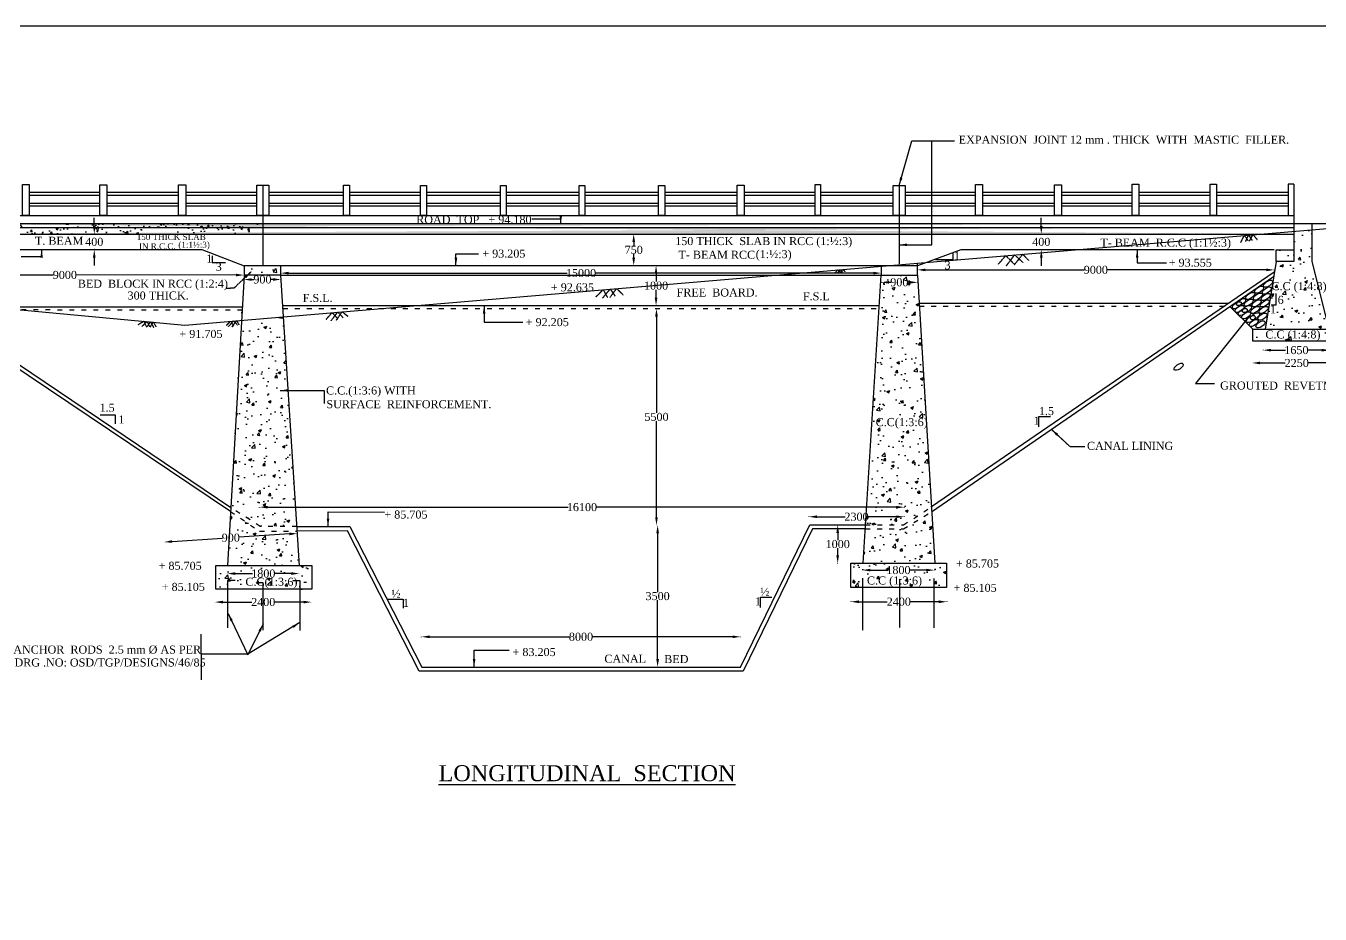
# Model space of a CAD drawing. Header units: millimetres. Extents: x 2632 to 79118, y 1895 to 58358.
# Drawn here: x 19211 to 51545, y 36180 to 58358 of the extents above; entities that cross this region are included whole.
import ezdxf

# ---------------------------------------------------------------- set-up
doc = ezdxf.new("R2010")
doc.units = ezdxf.units.MM
doc.header["$MEASUREMENT"] = 0
doc.linetypes.add('ACAD_ISO03W100', pattern=[30, 12, -18])
doc.linetypes.add('ACAD_ISO04W100', pattern=[30, 24, -3, 0, -3])
for name, color, linetype in [('DIM', 5, 'Continuous'), ('DWG.LINE', 10, 'Continuous'), ('HATCH', 2, 'Continuous'), ('TEXT', 7, 'Continuous')]:
    doc.layers.add(name, color=color, linetype=linetype)
doc.layers.add('DO LINE', color=3, linetype='Continuous', plot=False)
doc.layers.add('TITLE', color=7, linetype='Continuous', lineweight=30)
doc.styles.get("Standard").update_dxf_attribs({"font": 'TIMES.TTF', "height": 200})
doc.dimstyles.get("Standard").update_dxf_attribs({"dimtxt": 200, "dimasz": 200, "dimexe": 0.18, "dimexo": 0.0625, "dimgap": 0.09, "dimtad": 0, "dimtih": 1, "dimtoh": 1, "dimdec": 0, "dimzin": 0, "dimdsep": 46, "dimtxsty": 'Standard', "dimcen": 300, "dimclre": 256, "dimclrt": 4, "dimadec": 0, "dimazin": 0, "dimtfac": 1, "dimtdec": 0, "dimtofl": 0, "dimtmove": 0, "dimatfit": 3, "dimfxl": 5, "dimfxlon": 1, "dimtolj": 1, "dimtzin": 0, "dimarcsym": 0})
pattern_1 = [(50, (0, 0), (717.26, -62.752), [75, -825]), (355, (0, 0), (-138.751, 752.192), [60, -660]), (100.4514, (59.8, -5.2), (578.5094, 689.4395), [63.74, -701.142]), (46.1842, (0, 200), (1067.241, -165.519), [112.5, -1237.5]), (96.6356, (88.9, 186.2), (934.663, 974.118), [95.61, -1051.713]), (351.1842, (0, 200), (934.662, 974.119), [90, -990]), (21, (100, 150), (596.907, -402.619), [75, -825]), (326, (100, 150), (243.315, 725.15), [60, -660]), (71.4514, (149.74, 116.45), (840.2226, 322.5305), [63.74, -701.142]), (37.5, (0, 0), (12.15986, 332.89385), [0, -652, 0, -670, 0, -662.5]), (7.5, (0, 0), (263.0695, 394.4117), [0, -382, 0, -637, 0, -252.5]), (327.5, (-223, 0), (533.8224, -22.5549), [0, -250, 0, -780, 0, -1035]), (317.5, (-323, 0), (583.1862, 100.105), [0, -325, 0, -518, 0, -735])]
pattern_2 = [(50, (0, 0), (502.0821, -43.9265), [52.5, -577.5]), (355, (0, 0), (-97.126, 526.5345), [42, -462]), (100.4514, (41.84, -3.66), (404.9566, 482.6077), [44.618, -490.7995]), (46.1842, (0, 140), (747.0687, -115.8633), [78.75, -866.25]), (96.6356, (62.26, 130.34), (654.264, 681.8825), [66.927, -736.199]), (351.1842, (0, 140), (654.263, 681.883), [63, -693]), (21, (70, 105), (417.835, -281.8332), [52.5, -577.5]), (326, (70, 105), (170.3207, 507.605), [42, -462]), (71.4514, (104.8, 81.5), (588.156, 225.7713), [44.618, -490.7995]), (37.5, (0, 0), (8.5119, 233.0257), [0, -456.4, 0, -469, 0, -463.75]), (7.5, (0, 0), (184.1487, 276.0882), [0, -267.4, 0, -445.9, 0, -176.75]), (327.5, (-156.1, 0), (373.6757, -15.7884), [0, -175, 0, -546, 0, -724.5]), (317.5, (-226.1, 0), (408.2303, 70.0735), [0, -227.5, 0, -362.6, 0, -514.5])]

# ---------------------------------------------------------------- blocks, each defined once
blk = doc.blocks.new('*D6')
at = {"layer": 'Defpoints', "color": 0, "ltscale": 0.2}
for p in [(25578, 52135), (40582, 52185), (40582, 52135)]:
    blk.add_point(p, dxfattribs=at)
at = {"layer": 'DIM', "lineweight": -2, "ltscale": 0.2}
for p, q in [((25578, 52180), (25578, 52185)), ((40582, 52180), (40582, 52185))]:
    blk.add_line(p, q, dxfattribs=at)
at = {"layer": 'DIM', "color": 0, "lineweight": -2, "ltscale": 0.2}
for p, q in [((25778, 52185), (32733, 52185)), ((40382, 52185), (33427, 52185))]:
    blk.add_line(p, q, dxfattribs=at)
at = {"layer": 'DIM', "color": 0, "ltscale": 0.2}
for points in [[(25778, 52218), (25778, 52152), (25578, 52185)], [(40382, 52218), (40382, 52152), (40582, 52185)]]:
    blk.add_solid(points, dxfattribs=at)
at = {"layer": 'DIM', "color": 4, "ltscale": 0.2, "insert": (33080, 52185), "char_height": 200, "attachment_point": 5}
blk.add_mtext('\\A1;15000', dxfattribs=at)
blk = doc.blocks.new('*D7')
at = {"layer": 'Defpoints', "color": 0, "ltscale": 0.2}
for p in [(41484, 52205), (50400, 52266), (50400, 52206)]:
    blk.add_point(p, dxfattribs=at)
at = {"layer": 'DIM', "lineweight": -2, "ltscale": 0.2}
for p, q in [((41484, 52261), (41484, 52266)), ((50400, 52261), (50400, 52266))]:
    blk.add_line(p, q, dxfattribs=at)
at = {"layer": 'DIM', "color": 0, "lineweight": -2, "ltscale": 0.2}
for p, q in [((41684, 52266), (45658, 52266)), ((50200, 52266), (46226, 52266))]:
    blk.add_line(p, q, dxfattribs=at)
at = {"layer": 'DIM', "color": 0, "ltscale": 0.2}
for points in [[(41684, 52299), (41684, 52232), (41484, 52266)], [(50200, 52299), (50200, 52232), (50400, 52266)]]:
    blk.add_solid(points, dxfattribs=at)
at = {"layer": 'DIM', "color": 4, "ltscale": 0.2, "insert": (45942, 52266), "char_height": 200, "attachment_point": 5}
blk.add_mtext('\\A1;9000', dxfattribs=at)
blk = doc.blocks.new('*D8')
at = {"layer": 'Defpoints', "color": 0, "ltscale": 0.2}
for p in [(44579, 53161), (44579, 53161), (44579, 52767)]:
    blk.add_point(p, dxfattribs=at)
at = {"layer": 'DIM', "color": 0, "lineweight": -2, "ltscale": 0.2}
for p, q in [((44579, 53361), (44579, 53561)), ((44579, 52567), (44579, 52367))]:
    blk.add_line(p, q, dxfattribs=at)
at = {"layer": 'DIM', "lineweight": -2, "ltscale": 0.2}
for p, q in [((44579, 53161), (44579, 53161)), ((44579, 52767), (44579, 52767))]:
    blk.add_line(p, q, dxfattribs=at)
at = {"layer": 'DIM', "color": 0, "ltscale": 0.2}
for points in [[(44546, 53361), (44613, 53361), (44579, 53161)], [(44546, 52567), (44613, 52567), (44579, 52767)]]:
    blk.add_solid(points, dxfattribs=at)
at = {"layer": 'DIM', "color": 4, "ltscale": 0.2, "insert": (44579, 52964), "char_height": 200, "attachment_point": 5}
blk.add_mtext('\\A1;400', dxfattribs=at)
blk = doc.blocks.new('*D9')
at = {"layer": 'Defpoints', "color": 0, "ltscale": 0.2}
for p in [(40576, 52044), (41490, 52035), (41490, 51955)]:
    blk.add_point(p, dxfattribs=at)
at = {"layer": 'DIM', "lineweight": -2, "ltscale": 0.2}
for p, q in [((40576, 51960), (40576, 51954)), ((41490, 51960), (41490, 51954))]:
    blk.add_line(p, q, dxfattribs=at)
at = {"layer": 'DIM', "color": 0, "lineweight": -2, "ltscale": 0.2}
for p, q in [((40776, 51955), (40823, 51955)), ((41290, 51955), (41244, 51955))]:
    blk.add_line(p, q, dxfattribs=at)
at = {"layer": 'DIM', "color": 0, "ltscale": 0.2}
for points in [[(40776, 51988), (40776, 51921), (40576, 51955)], [(41290, 51988), (41290, 51921), (41490, 51955)]]:
    blk.add_solid(points, dxfattribs=at)
at = {"layer": 'DIM', "color": 4, "ltscale": 0.2, "insert": (41033, 51955), "char_height": 200, "attachment_point": 5}
blk.add_mtext('\\A1;900', dxfattribs=at)
blk = doc.blocks.new('*D10')
at = {"layer": 'Defpoints', "color": 0, "ltscale": 0.2}
for p in [(25049, 46327), (41158, 46341), (41158, 46327)]:
    blk.add_point(p, dxfattribs=at)
at = {"layer": 'DIM', "lineweight": -2, "ltscale": 0.2}
for p, q in [((25049, 46336), (25049, 46341)), ((41158, 46336), (41158, 46341))]:
    blk.add_line(p, q, dxfattribs=at)
at = {"layer": 'DIM', "color": 0, "lineweight": -2, "ltscale": 0.2}
for p, q in [((25249, 46341), (32757, 46341)), ((40958, 46341), (33450, 46341))]:
    blk.add_line(p, q, dxfattribs=at)
at = {"layer": 'DIM', "color": 0, "ltscale": 0.2}
for points in [[(25249, 46374), (25249, 46308), (25049, 46341)], [(40958, 46374), (40958, 46308), (41158, 46341)]]:
    blk.add_solid(points, dxfattribs=at)
at = {"layer": 'DIM', "color": 4, "ltscale": 0.2, "insert": (33104, 46341), "char_height": 200, "attachment_point": 5}
blk.add_mtext('\\A1;16100', dxfattribs=at)
blk = doc.blocks.new('*D11')
at = {"layer": 'Defpoints', "color": 0, "ltscale": 0.2}
for p in [(38773, 46144), (41154, 46144), (41154, 46101)]:
    blk.add_point(p, dxfattribs=at)
at = {"layer": 'DIM', "lineweight": -2, "ltscale": 0.2}
for p, q in [((38773, 46106), (38773, 46101)), ((41154, 46106), (41154, 46101))]:
    blk.add_line(p, q, dxfattribs=at)
at = {"layer": 'DIM', "color": 0, "lineweight": -2, "ltscale": 0.2}
for p, q in [((38973, 46101), (39676, 46101)), ((40954, 46101), (40250, 46101))]:
    blk.add_line(p, q, dxfattribs=at)
at = {"layer": 'DIM', "color": 0, "ltscale": 0.2}
for points in [[(38973, 46135), (38973, 46068), (38773, 46101)], [(40954, 46135), (40954, 46068), (41154, 46101)]]:
    blk.add_solid(points, dxfattribs=at)
at = {"layer": 'DIM', "color": 4, "ltscale": 0.2, "insert": (39963, 46101), "char_height": 200, "attachment_point": 5}
blk.add_mtext('\\A1;2300', dxfattribs=at)
blk = doc.blocks.new('*D12')
at = {"layer": 'Defpoints', "color": 0, "ltscale": 0.2}
for p in [(39483, 45897), (39493, 45897), (39483, 44940)]:
    blk.add_point(p, dxfattribs=at)
at = {"layer": 'DIM', "lineweight": -2, "ltscale": 0.2}
for p, q in [((39488, 45897), (39493, 45897)), ((39488, 44940), (39493, 44940))]:
    blk.add_line(p, q, dxfattribs=at)
at = {"layer": 'DIM', "color": 0, "lineweight": -2, "ltscale": 0.2}
for p, q in [((39493, 45697), (39493, 45520)), ((39493, 45140), (39493, 45317))]:
    blk.add_line(p, q, dxfattribs=at)
at = {"layer": 'DIM', "color": 0, "ltscale": 0.2}
for points in [[(39459, 45697), (39526, 45697), (39493, 45897)], [(39459, 45140), (39526, 45140), (39493, 44940)]]:
    blk.add_solid(points, dxfattribs=at)
at = {"layer": 'DIM', "color": 4, "ltscale": 0.2, "insert": (39493, 45418), "char_height": 200, "attachment_point": 5}
blk.add_mtext('\\A1;1000', dxfattribs=at)
blk = doc.blocks.new('*D13')
at = {"layer": 'Defpoints', "color": 0, "ltscale": 0.2}
for p in [(40109, 44802), (41911, 44802), (41911, 44769)]:
    blk.add_point(p, dxfattribs=at)
at = {"layer": 'DIM', "lineweight": -2, "ltscale": 0.2}
for p, q in [((40109, 44774), (40109, 44769)), ((41911, 44774), (41911, 44769))]:
    blk.add_line(p, q, dxfattribs=at)
at = {"layer": 'DIM', "color": 0, "lineweight": -2, "ltscale": 0.2}
for p, q in [((40309, 44769), (40738, 44769)), ((41711, 44769), (41283, 44769))]:
    blk.add_line(p, q, dxfattribs=at)
at = {"layer": 'DIM', "color": 0, "ltscale": 0.2}
for points in [[(40309, 44802), (40309, 44736), (40109, 44769)], [(41711, 44802), (41711, 44736), (41911, 44769)]]:
    blk.add_solid(points, dxfattribs=at)
at = {"layer": 'DIM', "color": 4, "ltscale": 0.2, "insert": (41010, 44769), "char_height": 200, "attachment_point": 5}
blk.add_mtext('\\A1;1800', dxfattribs=at)
blk = doc.blocks.new('*D14')
at = {"layer": 'Defpoints', "color": 0, "ltscale": 0.2}
for p in [(39822, 44022), (42217, 44022), (42217, 43979)]:
    blk.add_point(p, dxfattribs=at)
at = {"layer": 'DIM', "lineweight": -2, "ltscale": 0.2}
for p, q in [((39822, 43984), (39822, 43979)), ((42217, 43984), (42217, 43979))]:
    blk.add_line(p, q, dxfattribs=at)
at = {"layer": 'DIM', "color": 0, "lineweight": -2, "ltscale": 0.2}
for p, q in [((40022, 43979), (40733, 43979)), ((42017, 43979), (41307, 43979))]:
    blk.add_line(p, q, dxfattribs=at)
at = {"layer": 'DIM', "color": 0, "ltscale": 0.2}
for points in [[(40022, 44013), (40022, 43946), (39822, 43979)], [(42017, 44013), (42017, 43946), (42217, 43979)]]:
    blk.add_solid(points, dxfattribs=at)
at = {"layer": 'DIM', "color": 4, "ltscale": 0.2, "insert": (41020, 43979), "char_height": 200, "attachment_point": 5}
blk.add_mtext('\\A1;2400', dxfattribs=at)
blk = doc.blocks.new('*D15')
at = {"layer": 'Defpoints', "color": 0, "ltscale": 0.2}
for p in [(34966, 45890), (34994, 45890), (34966, 42349)]:
    blk.add_point(p, dxfattribs=at)
at = {"layer": 'DIM', "lineweight": -2, "ltscale": 0.2}
for p, q in [((34989, 45890), (34994, 45890)), ((34989, 42349), (34994, 42349))]:
    blk.add_line(p, q, dxfattribs=at)
at = {"layer": 'DIM', "color": 0, "lineweight": -2, "ltscale": 0.2}
for p, q in [((34994, 45690), (34994, 44221)), ((34994, 42549), (34994, 44018))]:
    blk.add_line(p, q, dxfattribs=at)
at = {"layer": 'DIM', "color": 0, "ltscale": 0.2}
for points in [[(34961, 45690), (35028, 45690), (34994, 45890)], [(34961, 42549), (35028, 42549), (34994, 42349)]]:
    blk.add_solid(points, dxfattribs=at)
at = {"layer": 'DIM', "color": 4, "ltscale": 0.2, "insert": (34994, 44119), "char_height": 200, "attachment_point": 5}
blk.add_mtext('\\A1;3500', dxfattribs=at)
blk = doc.blocks.new('*D16')
at = {"layer": 'Defpoints', "color": 0, "ltscale": 0.2}
for p in [(34966, 51299), (34966, 51299), (34966, 45890)]:
    blk.add_point(p, dxfattribs=at)
at = {"layer": 'DIM', "lineweight": -2, "ltscale": 0.2}
for p, q in [((34966, 51299), (34966, 51299)), ((34966, 45890), (34966, 45890))]:
    blk.add_line(p, q, dxfattribs=at)
at = {"layer": 'DIM', "color": 0, "lineweight": -2, "ltscale": 0.2}
for p, q in [((34966, 51099), (34966, 48696)), ((34966, 46090), (34966, 48492))]:
    blk.add_line(p, q, dxfattribs=at)
at = {"layer": 'DIM', "color": 0, "ltscale": 0.2}
for points in [[(34932, 51099), (34999, 51099), (34966, 51299)], [(34932, 46090), (34999, 46090), (34966, 45890)]]:
    blk.add_solid(points, dxfattribs=at)
at = {"layer": 'DIM', "color": 4, "ltscale": 0.2, "insert": (34966, 48594), "char_height": 200, "attachment_point": 5}
blk.add_mtext('\\A1;5500', dxfattribs=at)
blk = doc.blocks.new('*D17')
at = {"layer": 'Defpoints', "color": 0, "ltscale": 0.2}
for p in [(29095, 43078), (37066, 43104), (37066, 43078)]:
    blk.add_point(p, dxfattribs=at)
at = {"layer": 'DIM', "lineweight": -2, "ltscale": 0.2}
for p, q in [((29095, 43099), (29095, 43104)), ((37066, 43099), (37066, 43104))]:
    blk.add_line(p, q, dxfattribs=at)
at = {"layer": 'DIM', "color": 0, "lineweight": -2, "ltscale": 0.2}
for p, q in [((29295, 43104), (32799, 43104)), ((36866, 43104), (33362, 43104))]:
    blk.add_line(p, q, dxfattribs=at)
at = {"layer": 'DIM', "color": 0, "ltscale": 0.2}
for points in [[(29295, 43137), (29295, 43070), (29095, 43104)], [(36866, 43137), (36866, 43070), (37066, 43104)]]:
    blk.add_solid(points, dxfattribs=at)
at = {"layer": 'DIM', "color": 4, "ltscale": 0.2, "insert": (33080, 43104), "char_height": 200, "attachment_point": 5}
blk.add_mtext('\\A1;8000', dxfattribs=at)
blk = doc.blocks.new('*D18')
at = {"layer": 'Defpoints', "color": 0, "ltscale": 0.2}
for p in [(23934, 43962), (26348, 43971), (26348, 43962)]:
    blk.add_point(p, dxfattribs=at)
at = {"layer": 'DIM', "lineweight": -2, "ltscale": 0.2}
for p, q in [((23934, 43966), (23934, 43971)), ((26348, 43966), (26348, 43971))]:
    blk.add_line(p, q, dxfattribs=at)
at = {"layer": 'DIM', "color": 0, "lineweight": -2, "ltscale": 0.2}
for p, q in [((24134, 43971), (24854, 43971)), ((26148, 43971), (25428, 43971))]:
    blk.add_line(p, q, dxfattribs=at)
at = {"layer": 'DIM', "color": 0, "ltscale": 0.2}
for points in [[(24134, 44004), (24134, 43937), (23934, 43971)], [(26148, 44004), (26148, 43937), (26348, 43971)]]:
    blk.add_solid(points, dxfattribs=at)
at = {"layer": 'DIM', "color": 4, "ltscale": 0.2, "insert": (25141, 43971), "char_height": 200, "attachment_point": 5}
blk.add_mtext('\\A1;2400', dxfattribs=at)
blk = doc.blocks.new('*D19')
at = {"layer": 'Defpoints', "color": 0, "ltscale": 0.2}
for p in [(34955, 52369), (34955, 52369), (34955, 51373)]:
    blk.add_point(p, dxfattribs=at)
at = {"layer": 'DIM', "lineweight": -2, "ltscale": 0.2}
for p, q in [((34955, 52369), (34955, 52369)), ((34955, 51373), (34955, 51373))]:
    blk.add_line(p, q, dxfattribs=at)
at = {"layer": 'DIM', "color": 0, "lineweight": -2, "ltscale": 0.2}
for p, q in [((34955, 52169), (34955, 51973)), ((34955, 51573), (34955, 51769))]:
    blk.add_line(p, q, dxfattribs=at)
at = {"layer": 'DIM', "color": 0, "ltscale": 0.2}
for points in [[(34922, 52169), (34988, 52169), (34955, 52369)], [(34922, 51573), (34988, 51573), (34955, 51373)]]:
    blk.add_solid(points, dxfattribs=at)
at = {"layer": 'DIM', "color": 4, "ltscale": 0.2, "insert": (34955, 51871), "char_height": 200, "attachment_point": 5}
blk.add_mtext('\\A1;1000', dxfattribs=at)
blk = doc.blocks.new('*D20')
at = {"layer": 'Defpoints', "color": 0, "ltscale": 0.2}
for p in [(34397, 53161), (34955, 53161), (34955, 52369)]:
    blk.add_point(p, dxfattribs=at)
at = {"layer": 'DIM', "lineweight": -2, "ltscale": 0.2}
for p, q in [((34402, 53161), (34396, 53161)), ((34402, 52369), (34396, 52369))]:
    blk.add_line(p, q, dxfattribs=at)
at = {"layer": 'DIM', "color": 0, "lineweight": -2, "ltscale": 0.2}
for p, q in [((34397, 52961), (34397, 52867)), ((34397, 52569), (34397, 52663))]:
    blk.add_line(p, q, dxfattribs=at)
at = {"layer": 'DIM', "color": 0, "ltscale": 0.2}
for points in [[(34363, 52961), (34430, 52961), (34397, 53161)], [(34363, 52569), (34430, 52569), (34397, 52369)]]:
    blk.add_solid(points, dxfattribs=at)
at = {"layer": 'DIM', "color": 4, "ltscale": 0.2, "insert": (34397, 52765), "char_height": 200, "attachment_point": 5}
blk.add_mtext('\\A1;750', dxfattribs=at)
blk = doc.blocks.new('*D21')
at = {"layer": 'Defpoints', "color": 0, "ltscale": 0.2}
for p in [(50120, 50268), (51787, 50268), (51787, 50261)]:
    blk.add_point(p, dxfattribs=at)
at = {"layer": 'DIM', "lineweight": -2, "ltscale": 0.2}
for p, q in [((50120, 50266), (50120, 50261)), ((51787, 50266), (51787, 50261))]:
    blk.add_line(p, q, dxfattribs=at)
at = {"layer": 'DIM', "color": 0, "lineweight": -2, "ltscale": 0.2}
for p, q in [((50320, 50261), (50680, 50261)), ((51587, 50261), (51226, 50261))]:
    blk.add_line(p, q, dxfattribs=at)
at = {"layer": 'DIM', "color": 0, "ltscale": 0.2}
for points in [[(50320, 50294), (50320, 50227), (50120, 50261)], [(51587, 50294), (51587, 50227), (51787, 50261)]]:
    blk.add_solid(points, dxfattribs=at)
at = {"layer": 'DIM', "color": 4, "ltscale": 0.2, "insert": (50953, 50261), "char_height": 200, "attachment_point": 5}
blk.add_mtext('\\A1;1650', dxfattribs=at)
blk = doc.blocks.new('*D22')
at = {"layer": 'Defpoints', "color": 0, "ltscale": 0.2}
for p in [(49845, 50063), (52076, 50063), (52076, 49941)]:
    blk.add_point(p, dxfattribs=at)
at = {"layer": 'DIM', "lineweight": -2, "ltscale": 0.2}
for p, q in [((49845, 49946), (49845, 49941)), ((52076, 49946), (52076, 49941))]:
    blk.add_line(p, q, dxfattribs=at)
at = {"layer": 'DIM', "color": 0, "lineweight": -2, "ltscale": 0.2}
for p, q in [((50045, 49941), (50674, 49941)), ((51876, 49941), (51248, 49941))]:
    blk.add_line(p, q, dxfattribs=at)
at = {"layer": 'DIM', "color": 0, "ltscale": 0.2}
for points in [[(50045, 49975), (50045, 49908), (49845, 49941)], [(51876, 49975), (51876, 49908), (52076, 49941)]]:
    blk.add_solid(points, dxfattribs=at)
at = {"layer": 'DIM', "color": 4, "ltscale": 0.2, "insert": (50961, 49941), "char_height": 200, "attachment_point": 5}
blk.add_mtext('\\A1;2250', dxfattribs=at)
blk = doc.blocks.new('*D23')
at = {"layer": 'Defpoints', "color": 0, "ltscale": 0.2}
for p in [(25993, 45684), (25993, 45684), (22667, 45470)]:
    blk.add_point(p, dxfattribs=at)
at = {"layer": 'DIM', "color": 0, "lineweight": -2, "ltscale": 0.2}
for p, q in [((25794, 45671), (24540, 45591)), ((22866, 45483), (24120, 45564))]:
    blk.add_line(p, q, dxfattribs=at)
at = {"layer": 'DIM', "lineweight": -2, "ltscale": 0.2}
for p, q in [((25993, 45684), (25993, 45684)), ((22667, 45470), (22667, 45470))]:
    blk.add_line(p, q, dxfattribs=at)
at = {"layer": 'DIM', "color": 0, "ltscale": 0.2}
for points in [[(25791, 45705), (25796, 45638), (25993, 45684)], [(22864, 45516), (22869, 45450), (22667, 45470)]]:
    blk.add_solid(points, dxfattribs=at)
at = {"layer": 'DIM', "color": 4, "ltscale": 0.2, "insert": (24330, 45577), "char_height": 200, "attachment_point": 5}
blk.add_mtext('\\A1;900', dxfattribs=at)
blk = doc.blocks.new('*D24')
at = {"layer": 'Defpoints', "color": 0, "ltscale": 0.2}
for p in [(20920, 53161), (21078, 53161), (21078, 52771)]:
    blk.add_point(p, dxfattribs=at)
at = {"layer": 'DIM', "color": 0, "lineweight": -2, "ltscale": 0.2}
for p, q in [((20920, 53361), (20920, 53561)), ((20920, 52571), (20920, 52371))]:
    blk.add_line(p, q, dxfattribs=at)
at = {"layer": 'DIM', "lineweight": -2, "ltscale": 0.2}
for p, q in [((20925, 53161), (20920, 53161)), ((20925, 52771), (20920, 52771))]:
    blk.add_line(p, q, dxfattribs=at)
at = {"layer": 'DIM', "color": 0, "ltscale": 0.2}
for points in [[(20887, 53361), (20953, 53361), (20920, 53161)], [(20887, 52571), (20953, 52571), (20920, 52771)]]:
    blk.add_solid(points, dxfattribs=at)
at = {"layer": 'DIM', "color": 4, "ltscale": 0.2, "insert": (20920, 52966), "char_height": 200, "attachment_point": 5}
blk.add_mtext('\\A1;400', dxfattribs=at)
blk = doc.blocks.new('*D25')
at = {"layer": 'Defpoints', "color": 0, "ltscale": 0.2}
for p in [(24242, 44704), (26043, 44704), (26043, 44683)]:
    blk.add_point(p, dxfattribs=at)
at = {"layer": 'DIM', "lineweight": -2, "ltscale": 0.2}
for p, q in [((24242, 44688), (24242, 44682)), ((26043, 44688), (26043, 44682))]:
    blk.add_line(p, q, dxfattribs=at)
at = {"layer": 'DIM', "color": 0, "lineweight": -2, "ltscale": 0.2}
for p, q in [((24442, 44683), (24870, 44683)), ((25843, 44683), (25415, 44683))]:
    blk.add_line(p, q, dxfattribs=at)
at = {"layer": 'DIM', "color": 0, "ltscale": 0.2}
for points in [[(24442, 44716), (24442, 44649), (24242, 44683)], [(25843, 44716), (25843, 44649), (26043, 44683)]]:
    blk.add_solid(points, dxfattribs=at)
at = {"layer": 'DIM', "color": 4, "ltscale": 0.2, "insert": (25143, 44683), "char_height": 200, "attachment_point": 5}
blk.add_mtext('\\A1;1800', dxfattribs=at)
blk = doc.blocks.new('*D105')
at = {"layer": 'Defpoints', "color": 0, "ltscale": 0.2}
for p in [(15708, 52142), (24662, 52136), (24662, 52136)]:
    blk.add_point(p, dxfattribs=at)
at = {"layer": 'DIM', "lineweight": -2, "ltscale": 0.2}
for p, q in [((15708, 52142), (15708, 52141)), ((24662, 52136), (24662, 52136))]:
    blk.add_line(p, q, dxfattribs=at)
at = {"layer": 'DIM', "color": 0, "lineweight": -2, "ltscale": 0.2}
for p, q in [((15908, 52141), (19901, 52139)), ((24462, 52136), (20469, 52139))]:
    blk.add_line(p, q, dxfattribs=at)
at = {"layer": 'DIM', "color": 0, "ltscale": 0.2}
for points in [[(15908, 52175), (15908, 52108), (15708, 52142)], [(24462, 52169), (24462, 52103), (24662, 52136)]]:
    blk.add_solid(points, dxfattribs=at)
at = {"layer": 'DIM', "color": 4, "ltscale": 0.2, "insert": (20185, 52139), "char_height": 200, "attachment_point": 5}
blk.add_mtext('\\A1;9000', dxfattribs=at)
blk = doc.blocks.new('*D106')
at = {"layer": 'Defpoints', "color": 0, "linetype": 'ACAD_ISO04W100', "ltscale": 0.2}
for p in [(24656, 52024), (25585, 52026), (25585, 52026)]:
    blk.add_point(p, dxfattribs=at)
at = {"layer": 'DIM', "lineweight": -2, "ltscale": 0.2}
blk.add_line((24656, 52024), (24656, 52023), dxfattribs=at)
at = {"layer": 'DIM', "color": 0, "linetype": 'ACAD_ISO04W100', "lineweight": -2, "ltscale": 0.2}
for p, q in [((24856, 52024), (24910, 52024)), ((25385, 52025), (25331, 52025))]:
    blk.add_line(p, q, dxfattribs=at)
at = {"layer": 'DIM', "linetype": 'ACAD_ISO04W100', "lineweight": -2, "ltscale": 0.2}
blk.add_line((25585, 52026), (25585, 52026), dxfattribs=at)
at = {"layer": 'DIM', "color": 0, "linetype": 'ACAD_ISO04W100', "ltscale": 0.2}
for points in [[(25385, 52059), (25385, 51992), (25585, 52026)], [(24856, 52057), (24856, 51991), (24656, 52024)]]:
    blk.add_solid(points, dxfattribs=at)
at = {"layer": 'DIM', "color": 4, "linetype": 'ACAD_ISO04W100', "ltscale": 0.2, "insert": (25121, 52025), "char_height": 200, "attachment_point": 5}
blk.add_mtext('\\A1;900', dxfattribs=at)

msp = doc.modelspace()

# ---------------------------------------------------------------- hatches: boundary and pattern name
at = {"layer": 'HATCH', "ltscale": 0.2}
h = msp.add_hatch(dxfattribs=at)
h.set_pattern_fill('AR-CONC', color=256, scale=70, style=0)
h.set_pattern_definition(pattern_2)
edge = h.paths.add_edge_path()
edge.add_line((15224.9, 53420.3), (50873.9, 53420.3))
edge.add_line((15224.9, 53326.9), (50888.7, 53326.9))
edge.add_line((15224.9, 53161.1), (50888.7, 53161.1))
h = msp.add_hatch(dxfattribs=at)
h.set_pattern_fill('AR-CONC', color=256, scale=70, style=0)
h.set_pattern_definition(pattern_2)
h.paths.add_polyline_path([(25131.2, 53420.3), (15232.4, 53420.3), (15232.4, 53326.9), (25131.2, 53326.9)])
h.paths.add_polyline_path([(25131.2, 53326.9), (15232.4, 53326.9), (15232.4, 53161.1), (25131.2, 53161.1)])
h = msp.add_hatch(dxfattribs=at)
h.set_pattern_fill('AR-CONC', color=256, scale=100, style=0)
h.set_pattern_definition(pattern_1)
h.paths.add_polyline_path([(51335.7, 53268.3), (50888.7, 53230.5), (50888.7, 52478.1), (50443.5, 52478.1), (50171.4, 50782.9), (51760.6, 50782.9), (51335.7, 52474.3)])
h.paths.add_polyline_path([(50888.7, 52770.3), (50443.5, 52770.3), (50443.5, 52478.1), (50888.7, 52478.1)], flags=17)
h.paths.add_polyline_path([(52058.5, 50782.9), (49862.1, 50782.9), (49862.1, 50482.7), (52058.5, 50482.7)])
h.paths.add_polyline_path([(50111.5, 50423.5), (51590.9, 50423.5), (51590.9, 50825.8), (50111.5, 50825.8)], flags=9)
h = msp.add_hatch(dxfattribs=at)
h.set_pattern_fill('AR-CONC', color=256, scale=100, style=0)
h.set_pattern_definition(pattern_1)
h.paths.add_polyline_path([(25577.9, 52369.5), (24662.3, 52369.5, 0.4142136), (24661.9, 52369.1), (24661.9, 52136), (25577.9, 52136)], flags=16)
h.paths.add_polyline_path([(25577.9, 52136), (25577.9, 52369.5), (24662.3, 52369.5, 0.4142136), (24661.9, 52369.1), (24661.9, 52123.9), (24598.2, 51008.8), (25644.7, 51097.2)], flags=17)
h.paths.add_polyline_path([(25577.9, 52136), (25577.9, 52369.5), (24662.3, 52369.5, 0.4142136), (24661.9, 52369.1), (24661.9, 52123.9), (24331.5, 46335.3), (25061.6, 45857.7), (25982, 45857.7)])
h.paths.add_polyline_path([(26044.9, 44881.6), (25989.4, 45743), (25049.2, 45739.8), (24325.8, 46233.9), (24248.6, 44881.6)])
h.paths.add_polyline_path([(26353.5, 44293.9), (26353.5, 44881.6), (23960.1, 44881.6), (23960.1, 44293.9)])
h.paths.add_polyline_path([(24069.6, 45729.1), (24590.4, 45729.1), (24590.4, 45425.1), (24069.6, 45425.1)], flags=9)
h.paths.add_polyline_path([(24819.8, 44834.4), (25465.3, 44834.4), (25465.3, 44530.9), (24819.8, 44530.9)], flags=24)
h.paths.add_polyline_path([(24628.7, 44248), (26034.3, 44248), (26034.3, 44650.3), (24628.7, 44650.3)], flags=9)
h = msp.add_hatch(dxfattribs=at)
h.set_pattern_fill('AR-CONC', color=256, scale=100, style=0)
h.set_pattern_definition(pattern_1)
h.paths.add_polyline_path([(40187.3, 45896.9), (41140, 45896.9), (41833.2, 46348.4), (41484.4, 52135), (40581.9, 52135)])
h.paths.add_polyline_path([(40772.9, 52106.6), (41293.6, 52106.6), (41293.6, 51802.6), (40772.9, 51802.6)], flags=24)
h.paths.add_polyline_path([(39626.5, 46253.1), (40300.3, 46253.1), (40300.3, 45949.6), (39626.5, 45949.6)], flags=9)
h.paths.add_polyline_path([(40374.3, 48234.2), (41780, 48234.2), (41780, 48636.5), (40374.3, 48636.5)], flags=24)
h = msp.add_hatch(dxfattribs=at)
h.set_pattern_fill('AR-CONC', color=256, scale=100, style=0)
h.set_pattern_definition(pattern_1)
h.paths.add_polyline_path([(41917.7, 44946.6), (41840.5, 46228), (41135.6, 45798.1), (40181.1, 45798.1), (40127.2, 44946.6)])
h.paths.add_polyline_path([(42210.7, 44331.1), (42210.7, 44946.6), (39822.3, 44946.6), (39822.3, 44331.1)])
h.paths.add_polyline_path([(40687.6, 44920.8), (41333.1, 44920.8), (41333.1, 44617.4), (40687.6, 44617.4)], flags=24)

# ---------------------------------------------------------------- linework, layer by layer
at = {"layer": 'DIM', "ltscale": 0.2}
for points in [[(23589.5, 42667), (23589.5, 43168)], [(23589.5, 42667), (23589.5, 42030)]]:
    msp.add_lwpolyline(points, dxfattribs=at)
at = {"layer": 'DO LINE', "linetype": 'ACAD_ISO03W100', "ltscale": 10}
for points in [[(16998.4, 51272.9), (24613.2, 51271)], [(25631.8, 51298), (40529, 51299.4)], [(41531.1, 51359.9), (49160.6, 51359)], [(25982, 45857.7), (25061.6, 45857.7), (24331.5, 46335.3)], [(40187.3, 45896.9), (41140, 45896.9), (41833.2, 46348.4)], [(24325.8, 46233.9), (25049.2, 45739.8), (25989.4, 45743)], [(40181.1, 45798.1), (41135.6, 45798.1), (41840.5, 46228)]]:
    msp.add_lwpolyline(points, dxfattribs=at)
at = {"layer": 'DWG.LINE', "ltscale": 0.2}
for points in [[(19125.5, 54393.4), (19290.4, 54393.4), (19290.4, 53619.3), (19125.5, 53619.3)], [(21056, 54390.2), (21232.6, 54390.2), (21232.6, 53619.3), (21056, 53619.3)], [(23022, 54392.6), (23203.3, 54392.6), (23203.3, 53619.3), (23022, 53619.3)], [(24980.7, 54380.6), (25281.6, 54380.6), (25281.6, 53619.3), (24980.7, 53619.3)], [(27149.6, 54384.3), (27295, 54384.3), (27295, 53619.3), (27149.6, 53619.3)], [(29067, 54374.3), (29221.9, 54374.3), (29221.9, 53619.3), (29067, 53619.3)], [(31066.1, 54370.6), (31207.4, 54370.6), (31207.4, 53619.3), (31066.1, 53619.3)], [(33029.9, 54372.1), (33177.7, 54372.1), (33177.7, 53619.3), (33029.9, 53619.3)], [(35014.8, 54375.4), (35170.2, 54375.4), (35170.2, 53619.3), (35014.8, 53619.3)], [(36983, 54378.7), (37152.8, 54378.7), (37152.8, 53619.3), (36983, 53619.3)], [(38926.4, 54398.4), (39065.1, 54398.4), (39065.1, 53619.3), (38926.4, 53619.3)], [(40876.3, 54375.2), (41175.5, 54375.2), (41175.5, 53619.3), (40876.3, 53619.3)], [(42935.6, 54393.4), (43114.1, 54393.4), (43114.1, 53619.3), (42935.6, 53619.3)], [(44908.3, 54389), (45080.5, 54389), (45080.5, 53619.3), (44908.3, 53619.3)], [(46850.7, 54405.9), (47016.6, 54405.9), (47016.6, 53619.3), (46850.7, 53619.3)], [(48796.1, 54409.6), (48959.4, 54409.6), (48959.4, 53619.3), (48796.1, 53619.3)], [(49862.1, 50782.9), (52058.5, 50782.9), (52058.5, 50482.7), (49862.1, 50482.7)], [(39822.3, 44946.6), (42210.7, 44946.6), (42210.7, 44331.1), (39822.3, 44331.1)], [(23960.1, 44881.6), (26353.5, 44881.6), (26353.5, 44293.9), (23960.1, 44293.9)]]:
    msp.add_lwpolyline(points, close=True, dxfattribs=at)
for points in [[(25131.2, 54380.6), (25131.2, 52355.4)], [(41025.9, 54375.2), (41025.9, 52414.4)], [(50888.7, 54404.2), (50888.7, 52478.1), (50443.5, 52478.1), (50443.5, 52770.3), (50888.7, 52770.3)], [(50888.7, 54404.2), (50749.7, 54404.2), (50749.7, 53619.3)], [(19290.4, 54206.4), (21056, 54206.4)], [(19290.4, 54132.2), (21056, 54132.2)], [(21232.6, 54206.4), (23022, 54206.4)], [(21232.6, 54132.2), (23022, 54132.2)], [(23203.3, 54206.4), (24980.7, 54206.4)], [(23203.3, 54132.2), (24980.7, 54132.2)], [(25281.6, 54206.4), (27149.6, 54206.4)], [(25281.6, 54132.2), (27149.6, 54132.2)], [(27295, 54206.4), (29067, 54206.4)], [(27295, 54132.2), (29067, 54132.2)], [(29221.9, 54206.4), (31066.1, 54206.4)], [(29221.9, 54132.2), (31066.1, 54132.2)], [(31207.4, 54206.4), (33029.9, 54206.4)], [(31207.4, 54132.2), (33029.9, 54132.2)], [(33177.7, 54206.4), (35014.8, 54206.4)], [(33177.7, 54132.2), (35014.8, 54132.2)], [(35170.2, 54206.4), (36983, 54206.4)], [(35170.2, 54132.2), (36983, 54132.2)], [(37152.8, 54206.4), (38926.4, 54206.4)], [(37152.8, 54132.2), (38926.4, 54132.2)], [(39065.1, 54206.4), (40876.3, 54206.4)], [(39065.1, 54132.2), (40876.3, 54132.2)], [(41175.5, 54206.4), (42935.6, 54206.4)], [(41175.5, 54132.2), (42935.6, 54132.2)], [(43114.1, 54206.4), (44908.3, 54206.4)], [(43114.1, 54132.2), (44908.3, 54132.2)], [(45080.5, 54206.4), (46850.7, 54206.4)], [(45080.5, 54132.2), (46850.7, 54132.2)], [(47016.6, 54206.4), (48796.1, 54206.4)], [(47016.6, 54132.2), (48796.1, 54132.2)], [(48959.4, 54206.4), (50749.7, 54206.4)], [(48959.4, 54132.2), (50749.7, 54132.2)], [(19290.4, 53932), (21056, 53932)], [(19290.4, 53863.5), (21056, 53863.5)], [(21232.6, 53932), (23022, 53932)], [(21232.6, 53863.5), (23022, 53863.5)], [(23203.3, 53932), (24980.7, 53932)], [(23203.3, 53863.5), (24980.7, 53863.5)], [(25281.6, 53932), (27149.6, 53932)], [(25281.6, 53863.5), (27149.6, 53863.5)], [(27295, 53932), (29067, 53932)], [(27295, 53863.5), (29067, 53863.5)], [(29221.9, 53932), (31066.1, 53932)], [(29221.9, 53863.5), (31066.1, 53863.5)], [(31207.4, 53932), (33029.9, 53932)], [(31207.4, 53863.5), (33029.9, 53863.5)], [(33177.7, 53932), (35014.8, 53932)], [(33177.7, 53863.5), (35014.8, 53863.5)], [(35170.2, 53932), (36983, 53932)], [(35170.2, 53863.5), (36983, 53863.5)], [(37152.8, 53932), (38926.4, 53932)], [(37152.8, 53863.5), (38926.4, 53863.5)], [(39065.1, 53932), (40876.3, 53932)], [(39065.1, 53863.5), (40876.3, 53863.5)], [(41175.5, 53932), (42935.6, 53932)], [(41175.5, 53863.5), (42935.6, 53863.5)], [(43114.1, 53932), (44908.3, 53932)], [(43114.1, 53863.5), (44908.3, 53863.5)], [(45080.5, 53932), (46850.7, 53932)], [(45080.5, 53863.5), (46850.7, 53863.5)], [(47016.6, 53932), (48796.1, 53932)], [(47016.6, 53863.5), (48796.1, 53863.5)], [(48959.4, 53932), (50749.7, 53932)], [(48959.4, 53863.5), (50749.7, 53863.5)], [(6560.4, 49692.5), (8203.9, 49692.5), (13141.9, 50123.7), (18267.8, 51345.2), (23182.6, 50889.1), (55858.5, 53650.5)], [(15224.9, 53619.3), (50888.7, 53619.3)], [(15224.9, 53420.3), (50873.9, 53420.3)], [(50873.9, 53420.3), (58852, 53420.3)], [(51335.7, 53420.3), (51335.7, 52474.3), (51760.6, 50782.9)], [(15224.9, 53326.9), (50888.7, 53326.9)], [(15224.9, 53161.1), (50888.7, 53161.1)], [(15232.4, 52770.6), (23610.2, 52770.6), (24661.9, 52362.5)], [(40581.9, 52369.5), (40581.9, 52135), (41484.4, 52135), (41484.4, 52432.3)], [(50443.5, 52478.1), (50171.4, 50783)], [(15708.4, 52141.6), (24331.5, 46335.3)], [(25577.9, 52136), (24661.9, 52136)], [(26045.1, 44878.5), (25577.9, 52136), (25577.9, 52369.5)], [(25577.9, 52135), (40599.6, 52135)], [(40127.1, 44944.7), (40581.9, 52135)], [(41484.4, 52135), (41918.1, 44939.8)], [(50399.9, 52206.4), (41833.2, 46348.4)], [(41840.5, 46228), (50383.4, 52103.8)], [(24325.8, 46233.9), (15733.2, 51997.8)], [(41526.8, 51432.1), (49248.9, 51432.1)], [(50436.7, 51673.9), (50436.7, 51387.4), (50320.2, 51387.4)], [(16890.9, 51345.3), (24617.4, 51344.7)], [(25626.9, 51373.9), (40533.6, 51372.2)], [(49286.4, 51349.3), (49862.1, 50782.9)], [(21067, 48646), (21442, 48646), (21442, 48418)], [(44522, 48349), (44522, 48601.5), (44807.5, 48601.5)], [(25982, 45857.7), (27304, 45857.7), (29103.7, 42349.4), (37062.2, 42349.4), (38797.9, 45896.7), (40187.3, 45896.9)], [(40181.1, 45798.1), (38859.4, 45798.1), (37127.9, 42246.2), (29034.6, 42246.2), (27242.2, 45747), (25989.4, 45743)], [(24442, 44510), (24249, 44510), (24249, 43325)], [(25009, 44460.5), (25134.5, 44460.5), (25134.5, 43270.5)], [(25879, 44508.5), (26056.5, 44508.5), (26056.5, 43261.5)], [(28258, 44045), (28633, 44045), (28633, 43817)], [(37560.5, 43838), (37560.5, 44090.5), (37846, 44090.5)]]:
    msp.add_lwpolyline(points, dxfattribs=at)
msp.add_lwpolyline([(50396.6, 52767), (42571, 52767), (41486.5, 52369.5), (24662.3, 52369.5, 0.4142136), (24661.9, 52369.1), (24661.9, 52123.9), (24248.6, 44881.9)], format="xyb", dxfattribs=at)
at = {"layer": 'DWG.LINE', "linetype": 'ACAD_ISO04W100', "ltscale": 0.2}
for points in [[(23862.2, 52614.5), (23862.2, 52452.3), (24198, 52452.3)], [(41934.3, 52527.4), (42379.9, 52527.4), (42379.9, 52682.1)], [(40113.1, 44570.4), (40113.1, 43264.4)], [(41033.7, 44552.5), (41033.7, 43514.8), (41033.7, 43330.2)], [(41897.3, 44561), (41897.3, 43323.2)]]:
    msp.add_lwpolyline(points, dxfattribs=at)
at = {"layer": 'HATCH', "linetype": 'ACAD_ISO04W100', "ltscale": 0.2}
for points in [[(49563.6, 52947.6), (49654.5, 53126.2), (49743, 52997)], [(49686.5, 52974.2), (49758.8, 53135), (49850.7, 52997)], [(49778.9, 52986.2), (49870.8, 53144.5), (49970.4, 53023.1)], [(43498.7, 52399.6), (43691.4, 52622.3), (43913.8, 52399.6)], [(43708.5, 52368.4), (43912.5, 52641), (44123.6, 52446.4)], [(43913.8, 52399.6), (44116.4, 52658.2), (44262, 52497.7)], [(39433.9, 52196.7), (39491.1, 52267.3), (39568.1, 52204.9)], [(39500.6, 52195.9), (39553.1, 52272.6), (39611.3, 52210.8)], [(39584.6, 52209.3), (39625.6, 52278.7), (39677.2, 52214.8)], [(33457.9, 51594.6), (33635.5, 51772.5), (33741.9, 51575.4)], [(33616.5, 51558.8), (33809.2, 51787.2), (33935, 51606.1)], [(33803.3, 51576.7), (33971, 51800.8), (34130.7, 51643.1)], [(26714.9, 51031.7), (26861.7, 51200), (27006.1, 51040.9)], [(26836.9, 50997.2), (27000.4, 51211.8), (27138.5, 51067.3)], [(26970.4, 51012.1), (27111, 51221.1), (27254.7, 51108.7)], [(22017, 50901.3), (22157.3, 50984.3), (22221.2, 50855.7)], [(22111.6, 50854.9), (22239.8, 50976.6), (22300.1, 50849)], [(22229.5, 50834.1), (22328.9, 50968.3), (22398.1, 50830.8)], [(22317.6, 50839.9), (22394.6, 50962.2), (22462.9, 50844.9)], [(24221.1, 50877.4), (24327.7, 50985.9), (24405.1, 50860.7)], [(24270.1, 50842.3), (24399, 50991.9), (24498.6, 50891.8)], [(24364.7, 50844.6), (24473.7, 50998.2), (24537.8, 50890.7)]]:
    msp.add_lwpolyline(points, dxfattribs=at)
at = {"layer": 'HATCH', "ltscale": 0.2}
for centre in [(50020.5, 51771.5), (50212.5, 51750.5), (50243, 51918.5), (49465.9, 51382.9), (49570, 51461), (49762, 51448), (49799, 51615.5), (49955.5, 51430.5), (49990.5, 51598.5), (50162.5, 51428.5), (50186.5, 51589.5), (49533, 51289.5), (49612.2, 51213.6), (49698.5, 51130.5), (49718.5, 51289.5), (49810.1, 51035.5), (49918.5, 51108.5), (49925, 51265.5), (50106, 51097.5), (50134.5, 51267.5), (49888, 50940.5), (50056, 50906), (48011.2, 49845.2)]:
    msp.add_ellipse(centre, major_axis=(108.3, 73.3), ratio=0.4693825, dxfattribs=at)
at = {"layer": 'TITLE', "linetype": 'ACAD_ISO04W100', "ltscale": 0.2}
msp.add_lwpolyline([(2631.5, 58357.5), (79076.5, 58357.5), (79076.5, 1895), (2631.5, 1895)], close=True, dxfattribs=at)

# ---------------------------------------------------------------- texts
at = {"layer": 'TEXT'}
for s, height, p in [('EXPANSION  JOINT 12 mm . THICK  WITH  MASTIC  FILLER.', 200, (42516.5, 55416.4)), ('ROAD  TOP   + 94.180', 200, (28963.3, 53420.9)), ('T. BEAM', 200, (19437.6, 52893)), ('150 THICK SLAB', 150, (21981, 53010.9)), ('150 THICK  SLAB IN RCC (1:½:3)', 200, (35433.1, 52884.8)), ('T- BEAM  R.C.C (1:1½:3)', 200, (46054.5, 52846.2)), ('IN R.C.C.', 150, (22035.5, 52781.3)), ('(1:1½:3)', 150, (23020.6, 52819.3)), ('+ 93.205', 200, (30614.2, 52571.8)), ('T- BEAM RCC ', 200, (35516.1, 52543.3)), ('1', 200, (42396.4, 52517.9)), ('1', 200, (23716.4, 52447.8)), ('3', 200, (23953.9, 52242.6)), ('3', 200, (42160.5, 52281)), ('+ 93.555', 200, (47763.5, 52346.7)), ('BED  BLOCK IN RCC (1:2:4)', 200, (20509.2, 51821.1)), ('+ 92.635', 200, (32327.6, 51730.2)), ('FREE  BOARD.', 200, (35469.1, 51600.3)), ('C.C (1:4:8)', 200, (50331.1, 51759.2)), ('300 THICK.', 200, (21751.7, 51525.7)), ('F.S.L.', 200, (26128.1, 51464.7)), ('6', 200, (50484.9, 51416.6)), ('1', 200, (50291.9, 51178.8)), ('+ 91.705', 200, (23047.4, 50566.5)), ('+ 92.205', 200, (31698.9, 50861.8)), ('C.C (1:4:8)', 200, (50178.5, 50553.7)), ('GROUTED  REVETMENT.', 200, (49047, 49277.7)), ('C.C.(1:3:6) WITH', 200, (26710.6, 49154.6)), ('1.5', 200, (21051.2, 48725.1)), ('SURFACE  REINFORCEMENT.', 200, (26719.2, 48811.9)), ('1.5', 200, (44519.2, 48640.1)), ('1', 200, (21524, 48431.5)), ('C.C(1:3:6)', 200, (40441.4, 48364.4)), ('1', 200, (44384.5, 48398)), ('CANAL LINING', 200, (45721, 47772.2)), ('+ 85.705', 200, (28168.2, 46057.3)), ('+ 85.705', 200, (22527.2, 44777.3)), ('+ 85.705', 200, (42446.8, 44834.2)), ('C.C (1:3:6)', 200, (40224, 44410.7)), ('+ 85.105', 200, (22605.7, 44250.3)), ('C.C(1:3:6)', 200, (24695.7, 44378.2)), ('½', 200, (37557.7, 44129.1)), ('+ 85.105', 200, (42388.2, 44226.3)), ('½', 200, (28344.7, 44079.1)), ('1', 200, (28631.5, 43852)), ('1', 200, (37423, 43887)), ('ANCHOR  RODS  2.5 mm %%C AS PER', 200, (18896.7, 42685.3)), ('+ 83.205', 200, (31369.7, 42622.8)), ('DRG .NO: OSD/TGP/DESIGNS/46/85', 200, (18926.2, 42362.8)), ('CANAL', 200, (33663.7, 42456.3)), ('BED ', 200, (35159.7, 42448.3))]:
    msp.add_text(s, height=height, dxfattribs=at).set_placement(p)
at = {"layer": 'TEXT', "char_height": 200, "width": 896.02, "attachment_point": 1}
for s, insert in [('(1:½:3)', (37444.5, 52759.2)), ('F.S.L', (38623.5, 51706.2))]:
    msp.add_mtext(s, dxfattribs=dict(at, insert=insert))
at = {"layer": 'TITLE'}
msp.add_text('%%ULONGITUDINAL  SECTION', height=400, dxfattribs=at).set_placement((29522.5, 39498.3))

# ---------------------------------------------------------------- dimensions: what is measured, and where the dimension line sits
at = {"layer": 'DIM', "ltscale": 0.2}
for base, p1, p2, text, picture, middle in [((20919.9, 53161.1), (21078.1, 52770.6), (21078.1, 53161.1), '400', '*D24', (20919.9, 52965.9)), ((44579.4, 53161.1), (44579.4, 52767), (44579.4, 53161.1), '400', '*D8', (44579.4, 52964.1)), ((34396.6, 53161.1), (34955.1, 52369.5), (34955.1, 53161.1), '750', '*D20', (34396.6, 52765.3)), ((34955.1, 52369.5), (34955.1, 51372.8), (34955.1, 52369.5), '1000', '*D19', (34955.1, 51871.2)), ((34965.7, 51298.9), (34966.2, 45889.6), (34965.7, 51298.9), '5500', '*D16', (34965.7, 48594.3)), ((34994.2, 45889.6), (34966.2, 42349.4), (34966.2, 45889.6), '3500', '*D15', (34994.2, 44119.5)), ((39492.6, 45896.8), (39483.4, 44940.2), (39483.3, 45896.8), '1000', '*D12', (39492.6, 45418.5))]:
    dim = msp.add_linear_dim(base=base, p1=p1, p2=p2, angle=90, text=text, dimstyle='Standard', dxfattribs=at)
    dim.commit()
    dim.dimension.update_dxf_attribs({"geometry": picture, "text_midpoint": middle})
for base, p1, p2, text, picture, middle in [((50399.9, 52265.8), (41484.4, 52204.8), (50399.9, 52206.4), '9000', '*D7', (45942.1, 52265.8)), ((40581.9, 52184.9), (25577.9, 52135), (40581.9, 52135), '15000', '*D6', (33079.9, 52184.9)), ((41490.4, 51954.6), (40576.1, 52044.3), (41490.4, 52035.4), '900', '*D9', (41033.3, 51954.6)), ((51786.9, 50260.8), (50119.5, 50268.4), (51786.9, 50268.4), '1650', '*D21', (50953.2, 50260.8)), ((52076.2, 49941.3), (49845.5, 50063), (52076.2, 50063), '2250', '*D22', (50960.8, 49941.3)), ((41158.5, 46341.1), (25048.8, 46326.7), (41158.5, 46326.7), '16100', '*D10', (33103.7, 46341.1)), ((41153.8, 46101.4), (38773, 46143.7), (41153.8, 46143.7), '2300', '*D11', (39963.4, 46101.4)), ((41911.4, 44769.1), (40109.3, 44802), (41911.4, 44802), '1800', '*D13', (41010.4, 44769.1)), ((26348.2, 43970.7), (23934.5, 43961.6), (26348.2, 43961.6), '2400', '*D18', (25141.3, 43970.7)), ((42217.2, 43979.3), (39822.3, 44021.6), (42217.2, 44021.6), '2400', '*D14', (41019.8, 43979.3)), ((37066.1, 43103.6), (29094.7, 43078.3), (37066.1, 43078.3), '8000', '*D17', (33080.4, 43103.6))]:
    dim = msp.add_linear_dim(base=base, p1=p1, p2=p2, text=text, dimstyle='Standard', dxfattribs=at)
    dim.commit()
    dim.dimension.update_dxf_attribs({"geometry": picture, "text_midpoint": middle})
for p1, p2, text, picture, middle in [((15708.4, 52141.6), (24661.9, 52136), '9000', '*D105', (20185.1, 52138.8)), ((22666.8, 45470.1), (25993.2, 45684.2), '900', '*D23', (24330, 45577.1))]:
    dim = msp.add_aligned_dim(p1=p1, p2=p2, distance=0, text=text, dimstyle='Standard', dxfattribs=at)
    dim.commit()
    dim.dimension.update_dxf_attribs({"geometry": picture, "text_midpoint": middle})
at = {"layer": 'DIM', "linetype": 'ACAD_ISO04W100', "ltscale": 0.2}
dim = msp.add_aligned_dim(p1=(24656.1, 52023.5), p2=(25585, 52025.7), distance=0, text='900', dimstyle='Standard', dxfattribs=at)
dim.commit()
dim.dimension.update_dxf_attribs({"geometry": '*D106', "text_midpoint": (25120.5, 52024.6)})
at = {"layer": 'DIM', "ltscale": 0.2}
dim = msp.add_linear_dim(base=(26042.7, 44682.6), p1=(24242.4, 44704.5), p2=(26042.7, 44704.5), dimstyle='Standard', dxfattribs=at)
dim.commit()
dim.dimension.update_dxf_attribs({"geometry": '*D25', "text_midpoint": (25142.5, 44682.6)})

# ---------------------------------------------------------------- leaders
for points in [[(41025.9, 54375.2), (41345, 55486), (42409, 55486)], [(41025.9, 52891), (41845.5, 52891), (41845.5, 55479)], [(32575.7, 53420.3), (32575.7, 53535.1), (31851.5, 53535.1)], [(19604.5, 52770.6), (19604.5, 52590.1), (19095.2, 52590.1)], [(46973.5, 52767), (46973.5, 52438.5), (47704.5, 52438.5)], [(29955.9, 52369.5), (29955.9, 52670.1), (30520.1, 52670.1)], [(30659.4, 51373.4), (30659.4, 50957.1), (31629.2, 50957.1)], [(49793.5, 51127), (48435, 49426), (48904.5, 49426)], [(25566, 49254.9), (26664.2, 49254.9), (26664.2, 48932.2)], [(26760, 45857.7), (26760, 46222), (28171, 46212)], [(24265.5, 43687), (24756.5, 42651.5), (24756.5, 42667)], [(26054, 43457), (24756.5, 42667), (23589.5, 42667)], [(25140.5, 43426.5), (24756.5, 42651.5)], [(30409.5, 42349.4), (30409.5, 42766.5), (31288, 42766.5)]]:
    msp.add_leader(points, dimstyle='Standard', override={"dimgap": 0.09, "dimtad": 0}, dxfattribs=at)
at = {"layer": 'DIM', "linetype": 'ACAD_ISO04W100', "ltscale": 0.2}
for points in [[(24840.1, 52220.2), (24411.1, 51810.3), (24210.5, 51797.9)], [(44830.2, 48284.3), (45301.1, 47852.7), (45667.1, 47852.7)]]:
    msp.add_leader(points, dimstyle='Standard', override={"dimgap": 0.09, "dimtad": 0}, dxfattribs=at)

doc.saveas('drawing.dxf')
